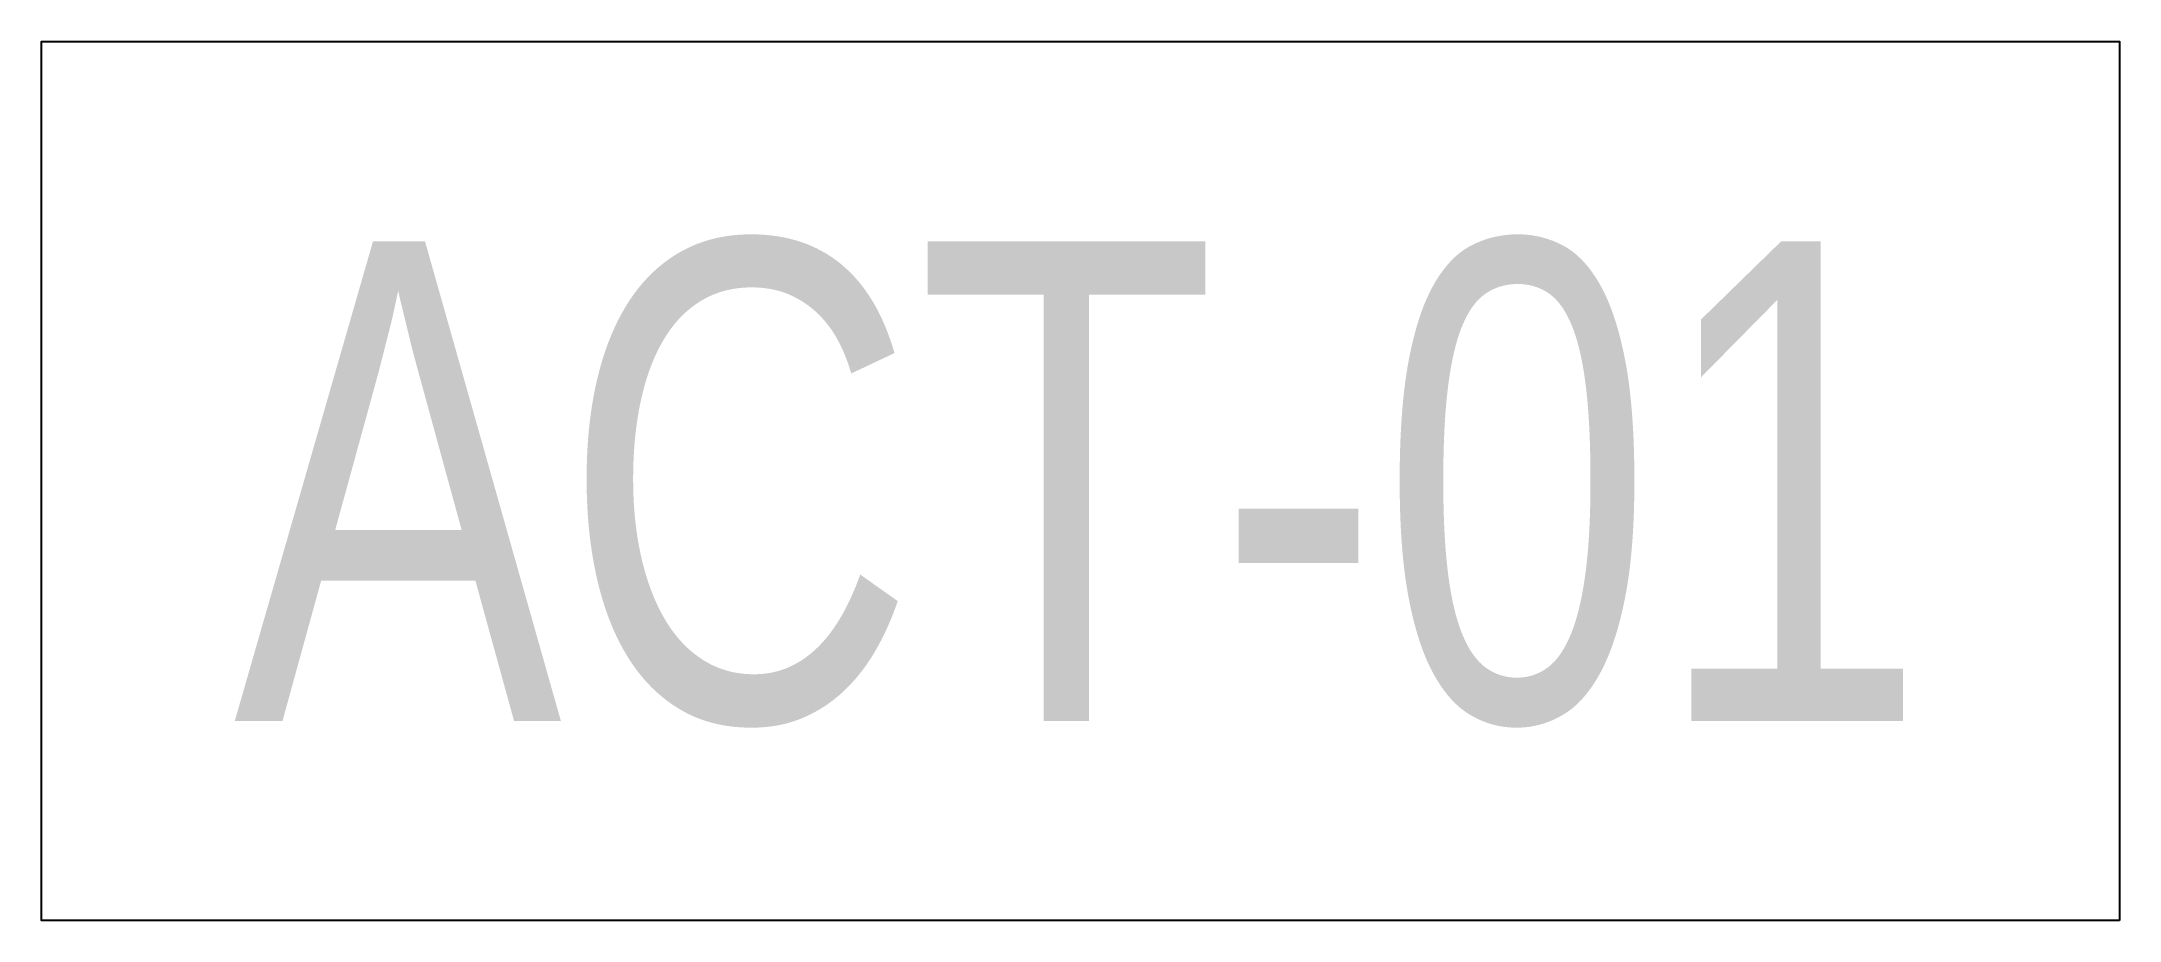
# Model space of a CAD drawing. Header units: millimetres. Extents: x -5.2 to 5.2, y -2.2 to 2.2.
import ezdxf
from ezdxf.enums import TextEntityAlignment as Align

# ---------------------------------------------------------------- set-up
doc = ezdxf.new("R2010")
doc.units = ezdxf.units.MM
doc.header["$MEASUREMENT"] = 0
doc.layers.add('0 @ 1', color=7, linetype='Continuous')
doc.layers.add('A-Clng-Iden', color=3, linetype='Continuous')
doc.styles.add('SansAttr', font='swisscl.ttf')

# ---------------------------------------------------------------- blocks, each defined once
blk = doc.blocks.new('*U7')
at = {"layer": 'A-Clng-Iden', "color": 0, "linetype": 'ByBlock'}
blk.add_lwpolyline([(5.2, -2.2), (-5.2, -2.2), (-5.2, 0), (-5.2, 2.2), (5.2, 2.2), (5.2, 0)], close=True, dxfattribs=at)
at = {"color": 0, "linetype": 'ByBlock', "style": 'SansAttr'}
blk.add_attdef('FIN_TAG', text='', height=2.4, dxfattribs=at).set_placement((0, 0), align=Align.MIDDLE)

msp = doc.modelspace()

# ---------------------------------------------------------------- block references
at = {"layer": '0 @ 1'}
msp.add_blockref('*U7', (0, 0), dxfattribs=at).add_auto_attribs({'FIN_TAG': 'ACT-01'})

doc.saveas('drawing.dxf')
